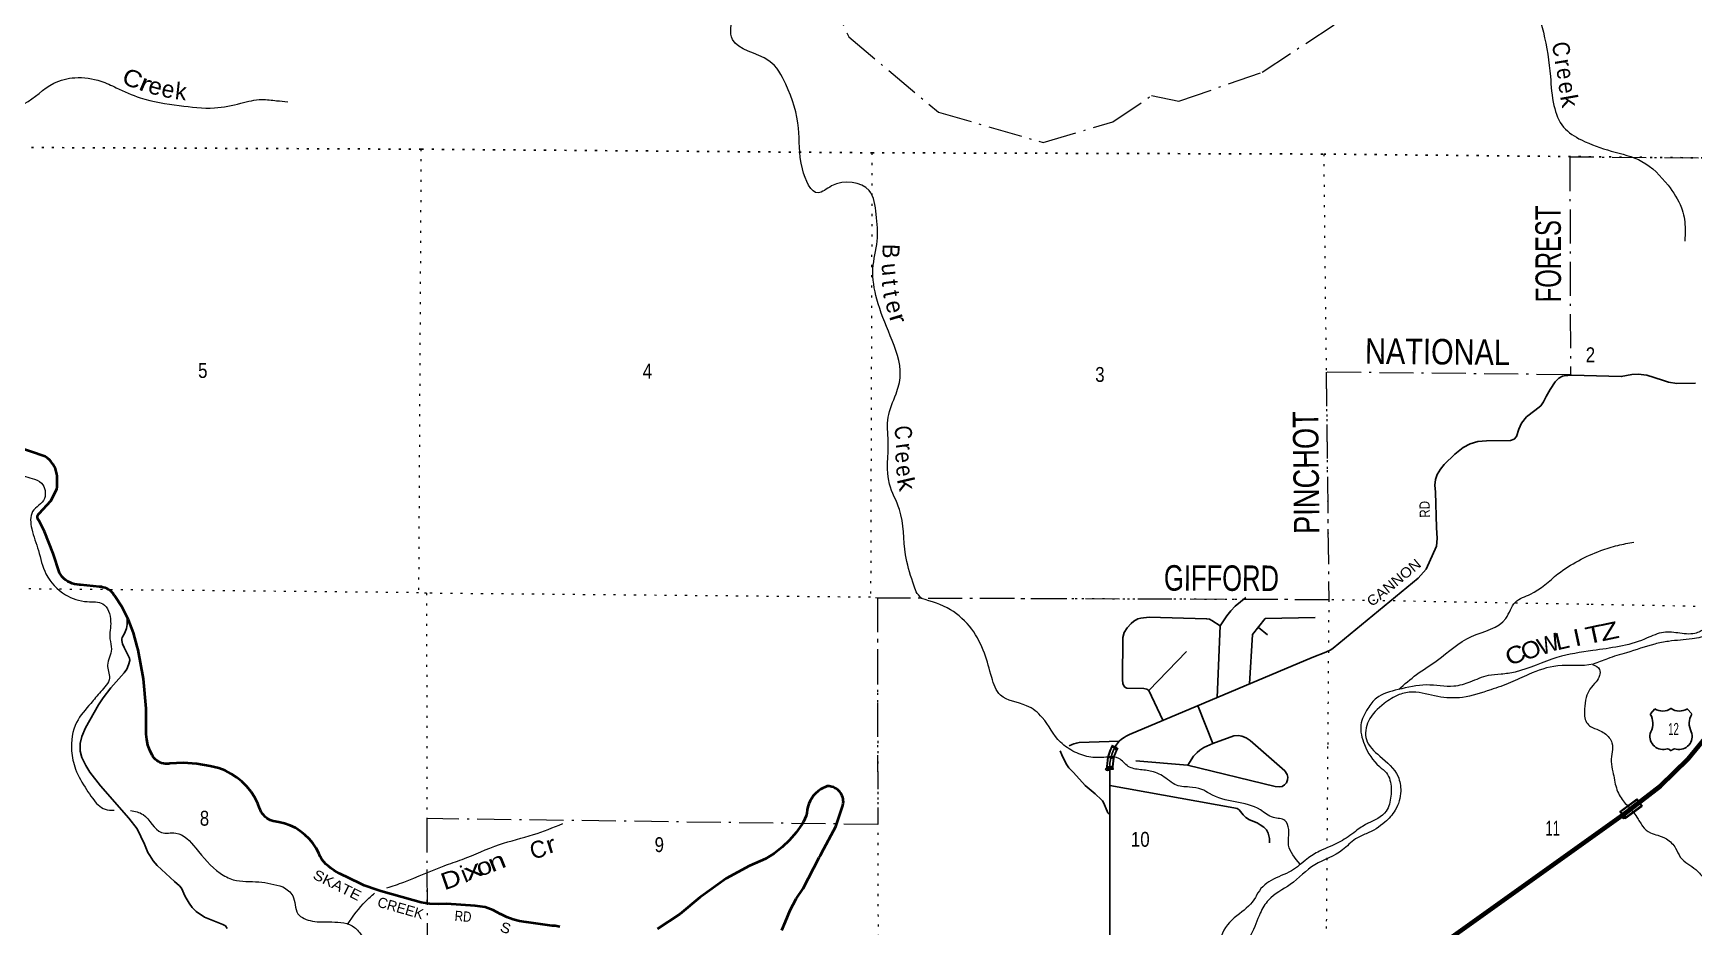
# Model space of a CAD drawing. Header units: feet. Extents: x -252658 to 9, y -366365 to -181930.
# Drawn here: x -180199 to -160663, y -318588 to -308076 of the extents above; entities that cross this region are included whole.
import ezdxf
from ezdxf.enums import TextEntityAlignment as Align

# ---------------------------------------------------------------- set-up
doc = ezdxf.new("R2010")
doc.units = ezdxf.units.FT
doc.header["$LTSCALE"] = 80
doc.header["$PDMODE"] = 32
doc.header["$PDSIZE"] = 40
doc.linetypes.add('DOT_DASHED', pattern=[7.7, 5, -1.2, 0.3, -1.2])
doc.linetypes.add('DOTTED', pattern=[1.5, 0.3, -1.2])
for name, color, linetype, lineweight in [('16', 7, 'Continuous', 25), ('20', 7, 'Continuous', 70), ('26', 7, 'Continuous', 40), ('29', 7, 'Continuous', 25), ('31', 7, 'Continuous', 13), ('39', 7, 'Continuous', 13), ('44', 7, 'DOT_DASHED', 13), ('57', 7, 'Continuous', 13), ('6', 7, 'DOTTED', 25), ('7', 7, 'DOTTED', 13)]:
    doc.layers.add(name, color=color, linetype=linetype, lineweight=lineweight)
for name, color, linetype in [('27', 7, 'Continuous'), ('30', 7, 'Continuous'), ('41', 7, 'Continuous'), ('55', 7, 'Continuous')]:
    doc.layers.add(name, color=color, linetype=linetype)

msp = doc.modelspace()

# ---------------------------------------------------------------- linework, layer by layer
at = {"layer": '16'}
for p, q in [((-161173.73, -316084.79), (-161122.42, -316026.03)), ((-160930.66, -316020.06), (-160930.94, -316020.26)), ((-160738.57, -316025.94), (-160687.18, -316084.79))]:
    msp.add_line(p, q, dxfattribs=at)
for centre, radius, start, end in [((-161366.71, -316195.42), 222.05, 332.97043, 29.75871), ((-161031.34, -315868.37), 182.07, 239.97227, 303.45418), ((-160829.56, -315868.87), 181.52, 236.33975, 300.08743), ((-160829.57, -315868.37), 182.07, 236.54582, 236.59441), ((-160494.21, -316195.42), 222.05, 150.24129, 207.02957), ((-161027.52, -316350.32), 151.42, 159.09177, 283.81923), ((-160833.4, -316350.32), 151.42, 256.18077, 20.90823)]:
    msp.add_arc(centre, radius, start, end, dxfattribs=at)
for centre, major_axis, start_param, end_param in [((-160972.18, -316549.14), (-19.56, 51.67), 4.95877769, 6.28318531), ((-160888.73, -316549.14), (19.56, 51.67), 0, 1.32637542)]:
    msp.add_ellipse(centre, major_axis=major_axis, ratio=0.929097, start_param=start_param, end_param=end_param, dxfattribs=at)
at = {"layer": '20'}
msp.add_lwpolyline([(-165166, -320028.55), (-165117.15, -319968.32), (-164328.25, -319296.3), (-161501.44, -317274.1), (-161052.82, -316928.35), (-160729.72, -316612.47), (-160441.41, -316264.55), (-159839.78, -315339.33), (-159809.49, -315290.39), (-159699.33, -315136.88), (-159573.72, -314995.73), (-159434.04, -314868.49), (-159281.83, -314756.54), (-157889.88, -313722.3), (-157553.68, -313548.48)], dxfattribs=at)
at = {"layer": '26'}
for points in [[(-179333.77, -314609.94), (-179354.27, -314601.39), (-179375.56, -314595.03), (-179397.4, -314590.93), (-179419.55, -314589.14), (-179641.95, -314564.2), (-179655.01, -314564.35), (-179683.54, -314562.51), (-179711.72, -314557.7), (-179739.24, -314549.97), (-179765.81, -314539.4), (-179791.12, -314526.12), (-179814.91, -314510.26), (-179836.91, -314492), (-179856.88, -314471.54), (-179874.6, -314449.11), (-179889.88, -314424.95), (-179965.01, -314196.24), (-180068.06, -313937.37), (-180133.61, -313804.87), (-180135.24, -313803.32), (-180138.71, -313799.47), (-180141.76, -313795.27), (-180144.36, -313790.78), (-180146.47, -313786.05), (-180148.07, -313781.12), (-180149.15, -313776.05), (-180149.7, -313770.89), (-180149.7, -313765.71), (-180149.16, -313760.55), (-180148.08, -313755.48), (-180146.48, -313750.55), (-180144.38, -313745.81), (-180141.79, -313741.32), (-180138.74, -313737.12), (-180135.27, -313733.27), (-180131.42, -313729.8), (-180127.23, -313726.75), (-179990.23, -313577.04), (-179921.44, -313439.07), (-179921.09, -313436.86), (-179918.82, -313414.35), (-179916.3, -313389.43), (-179916.91, -313364.35), (-179918.75, -313288.81), (-179921.86, -313262.98), (-179928.66, -313231.82), (-179938.68, -313201.54), (-179951.82, -313172.48), (-179967.91, -313144.94), (-179986.8, -313119.24), (-180008.27, -313095.65), (-180032.09, -313074.44), (-180058, -313055.84), (-180562.38, -312883.5)], [(-174093.5, -318577.69), (-174394, -318534.41), (-174400.6, -318533.82), (-174478.26, -318522.47), (-174554.31, -318503.06), (-174627.92, -318475.8), (-174698.27, -318441.01), (-174699.81, -318440.11), (-174788.92, -318394.33), (-174882.32, -318358.12), (-174998.1, -318341.78), (-175335.18, -318318.23), (-175428.52, -318323.17), (-175531.76, -318318.34), (-175633.93, -318302.74), (-175733.91, -318276.55), (-176107.38, -318169.86), (-176132.25, -318162.76), (-176157.38, -318153.67), (-176303.52, -318100.84), (-176328.45, -318091.83), (-176353.52, -318078.34), (-176594.65, -317960.71), (-176660.14, -317927.94), (-176696.21, -317897.14), (-176726.73, -317875.95), (-176754.87, -317851.68), (-176780.32, -317824.61), (-176802.81, -317795.02), (-176822.07, -317763.25), (-176839.36, -317722.52), (-176871.48, -317661.95), (-176909.75, -317605.08), (-176953.76, -317552.51), (-177003.02, -317504.84), (-177056.99, -317462.58), (-177115.09, -317426.18), (-177176.67, -317396.07), (-177241.07, -317372.55), (-177307.56, -317355.89), (-177375.44, -317346.28), (-177387.09, -317342.77), (-177409.68, -317333.97), (-177431.23, -317322.87), (-177451.5, -317309.57), (-177470.27, -317294.22), (-177487.34, -317277), (-177502.51, -317258.09), (-177515.62, -317237.69), (-177526.53, -317216.04), (-177535.11, -317193.37), (-177557.47, -317136.93), (-177593.45, -317066.01), (-177636.65, -316999.24), (-177686.6, -316937.35), (-177742.73, -316881.02), (-177804.45, -316830.87), (-177871.08, -316787.44), (-177941.87, -316751.21), (-178016.07, -316722.59), (-178116, -316696.95), (-178273.75, -316670.69), (-178433.38, -316661.06), (-178593.15, -316668.17), (-178604.69, -316669.79), (-178625.78, -316671.02), (-178646.89, -316670.04), (-178667.77, -316666.86), (-178688.21, -316661.52), (-178707.98, -316654.07), (-178726.87, -316644.59), (-178744.65, -316633.19), (-178761.15, -316619.99), (-178776.18, -316605.14), (-178789.58, -316588.81), (-178801.19, -316571.16), (-178828.26, -316512.2), (-178849.19, -316450.3), (-178863.53, -316386.55), (-178871.13, -316321.65), (-178871.91, -316256.31), (-178871.06, -316018.57), (-178900.44, -315671.94), (-178965.89, -315330.29), (-178974.23, -315289.35), (-179017.68, -315130.23), (-179077.53, -314976.53), (-179153.11, -314829.93), (-179243.61, -314692.03), (-179250.37, -314681.49), (-179263.86, -314663.83), (-179279.12, -314647.68), (-179295.98, -314633.21), (-179314.26, -314620.58), (-179333.77, -314609.94)], [(-171392.77, -318628.45), (-171346.92, -318524.66), (-171292.28, -318391), (-171222.13, -318259.88), (-171138.66, -318136.81), (-170951.34, -317773.92), (-170938.26, -317748.58), (-170925.13, -317723.92), (-170756.44, -317407.05), (-170681.76, -317185.26), (-170673.34, -317160.27), (-170668.96, -317135.26), (-170667.88, -317120.09), (-170668.49, -317101.83), (-170671.01, -317083.74), (-170675.4, -317066.01), (-170681.62, -317048.84), (-170689.61, -317032.42), (-170699.27, -317016.91), (-170710.49, -317002.51), (-170720.75, -316990.75), (-170734.67, -316977.55), (-170749.89, -316965.88), (-170766.26, -316955.87), (-170783.57, -316947.62), (-170801.66, -316941.23), (-170820.31, -316936.77), (-170833.51, -316935.03), (-170858.49, -316933.78), (-170883.51, -316944.09), (-170901.28, -316951.87), (-170933.91, -316970.43), (-170964.42, -316992.3), (-170992.48, -317017.24), (-171017.77, -317044.98), (-171040.03, -317075.21), (-171059, -317107.59), (-171074.49, -317141.79), (-171086.32, -317177.41), (-171094.36, -317214.08), (-171098.52, -317251.39), (-171106.74, -317281.92), (-171120.25, -317317.98), (-171137.46, -317352.44), (-171158.17, -317384.91), (-171223.34, -317480.02), (-171300.39, -317570.82), (-171386.51, -317653.06), (-171480.75, -317725.86), (-171582.09, -317788.4), (-171772.91, -317869.78), (-172048.22, -318018.93), (-172341.88, -318232.13), (-172351.24, -318240.68), (-172593.32, -318438.9), (-172854.79, -318610.74)], [(-174004.45, -318590.85), (-174021.51, -318584.5), (-174039.14, -318579.97), (-174057.15, -318577.31), (-174075.33, -318576.55), (-174093.5, -318577.69)]]:
    msp.add_lwpolyline(points, dxfattribs=at)
at = {"layer": '29'}
for p, q in [((-166269.15, -315892.42), (-166235.21, -315047.05)), ((-165785.01, -315067.71), (-165676.41, -315153.49)), ((-165150.42, -315422.09), (-167301.53, -316327.04)), ((-167074.62, -315807.02), (-166629.5, -315348)), ((-166909.03, -316158), (-167074.62, -315807.02)), ((-166494.15, -315995.7), (-166321.75, -316433.17)), ((-167423.42, -316406.38), (-167895.33, -316420.81)), ((-167474.88, -316470.71), (-167423.42, -316406.38)), ((-167531.61, -316928), (-166072.63, -317187.52))]:
    msp.add_line(p, q, dxfattribs=at)
for points in [[(-163691.06, -314111.63), (-163680, -314021.39), (-163688.44, -313890.49), (-163702.56, -313475.95), (-163707.83, -313391.5), (-163702.55, -313326.04), (-163681.45, -313269.03), (-163643.46, -313205.69), (-163601.27, -313150.81), (-163474.65, -313028.35), (-163375.46, -312948.11), (-163293.17, -312905.89), (-163202.42, -312880.55), (-163103.25, -312872.11), (-162820.48, -312867.89), (-162776.15, -312853.1), (-162748.73, -312821.44), (-162719.19, -312732.76), (-162688.58, -312663.07), (-162630.56, -312589.19), (-162533.49, -312513.18), (-162461.74, -312458.29), (-162431.13, -312411.82), (-162398.43, -312348.5), (-162352, -312268.27), (-162292.92, -312175.37), (-162248.6, -312133.13), (-162206.39, -312112.01), (-162187.41, -312107.81), (-162098.78, -312099.36), (-161516.35, -312116.25), (-161389.73, -312090.92), (-161315.86, -312086.68), (-161216.69, -312099.36), (-161030.99, -312158.48), (-160958.18, -312181.69), (-160862.17, -312196.48), (-160643.25, -312194.49)], [(-163691.06, -314111.63), (-163812.56, -314379.62), (-163906.19, -314485.17), (-164905.35, -315310.88)], [(-166235.21, -315047.05), (-166157.83, -314930.65), (-166109.3, -314871.53), (-166056.54, -314816.64), (-165934.15, -314713.18)], [(-179092.64, -314947.22), (-179094.03, -315031.02), (-179103, -315077.48), (-179124.11, -315136.59), (-179151.01, -315185.15), (-179156.28, -315199.92), (-179157.87, -315221.04), (-179149.95, -315257.98), (-179128.33, -315301.27), (-179065.02, -315427.95), (-179062.91, -315457.5), (-179077.68, -315508.18), (-179098.79, -315555.68), (-179128.33, -315601.07), (-179284.48, -315778.42), (-179377.34, -315895.59), (-179432.19, -315976.88), (-179584.13, -316247.13), (-179627.4, -316349.52), (-179647.43, -316432.92), (-179646.39, -316520.54), (-179626.33, -316597.6), (-179579.92, -316691.55), (-179533.48, -316770.72), (-179406.87, -316931.18), (-179073.46, -317311.21), (-178976.39, -317437.89), (-178887.77, -317615.23)], [(-167074.62, -315807.02), (-167095.84, -315794.18), (-167133.82, -315785.74), (-167332.18, -315779.41), (-167355.4, -315768.85), (-167372.28, -315747.74), (-167380.72, -315726.62), (-167382.83, -315684.4), (-167380.72, -315186.12), (-167365.95, -315127), (-167330.07, -315070), (-167281.54, -315019.33), (-167249.88, -314991.88), (-167203.46, -314966.54), (-167167.58, -314955.99), (-167070.51, -314945.43), (-166395.24, -314964.43), (-166361.47, -314970.77), (-166331.93, -314983.43), (-166235.21, -315047.05)], [(-165888.23, -315730.85), (-165854.8, -315150.77), (-165703.6, -314963.04), (-165118.18, -314949.38)], [(-164905.35, -315310.88), (-164932.84, -315329.69), (-164989.82, -315357.14), (-165150.42, -315422.09)], [(-167895.33, -316420.81), (-167926.23, -316426.52), (-167957.88, -316434.97), (-167974.76, -316442.36), (-168010.63, -316461.36)], [(-167474.88, -316470.71), (-167506.8, -316550.83), (-167522.4, -316606.18), (-167530.91, -316661.53), (-167531.86, -316740.06), (-167534.29, -319064.97)], [(-167423.42, -316406.38), (-167395.5, -316381.13), (-167363.85, -316361.07), (-167339.58, -316346.29), (-167301.53, -316327.04)], [(-166615.59, -316686.44), (-166548.27, -316581.7), (-166506.06, -316537.37), (-166472.3, -316509.92), (-166427.98, -316480.36), (-166321.75, -316433.17)], [(-166321.75, -316433.17), (-166073.46, -316343.13), (-166020.71, -316336.79), (-165978.5, -316347.35), (-165929.97, -316366.35), (-165883.54, -316398.02), (-165474.16, -316754.83), (-165446.73, -316797.06), (-165438.29, -316826.62), (-165442.51, -316858.29), (-165455.17, -316894.18), (-165478.38, -316917.4), (-165505.81, -316936.4), (-165533.25, -316942.74), (-165588.37, -316939.03)], [(-167535.63, -317266.04), (-167555.89, -317246.77), (-167565.92, -317229.87), (-167606.01, -317127.48), (-167619.73, -317106.36), (-167629.75, -317094.76), (-167703.61, -317025.08), (-167821.78, -316925.85), (-167961.05, -316773.84), (-168013.81, -316716.83), (-168045.46, -316670.38), (-168098.22, -316564.82), (-168115.1, -316518.37)], [(-165588.37, -316939.03), (-166617.6, -316688.43), (-167228.77, -316635.88)], [(-166072.63, -317187.52), (-166034.43, -317196.1), (-166011.21, -317213), (-165962.68, -317272.11), (-165933.13, -317301.67), (-165890.93, -317329.12), (-165800.19, -317367.12), (-165762.21, -317388.23), (-165720, -317417.79), (-165690.46, -317447.35), (-165671.47, -317487.47), (-165652.47, -317550.81), (-165654.58, -317601.48)], [(-177918.11, -318608.61), (-177938.16, -318579.05), (-177967.7, -318562.16), (-178106.97, -318507.26), (-178182.94, -318473.48), (-178281.07, -318408.03), (-178327.49, -318361.58), (-178364.42, -318308.8), (-178410.84, -318232.79), (-178453.05, -318135.67), (-178479.43, -318108.23), (-178537.46, -318055.44), (-178740.04, -317865.43), (-178787.52, -317812.65), (-178828.67, -317751.42), (-178848.71, -317713.41), (-178887.77, -317615.23)]]:
    msp.add_lwpolyline(points, dxfattribs=at)
at = {"layer": '29', "linetype": 'DOTTED', "lineweight": 100}
msp.add_arc((-167069.69, -316703.99), 466.23, 149.94483, 184.40574, dxfattribs=at)
at = {"layer": '31'}
for p, q in [((-167503.62, -316453.13), (-167438.5, -316490.33)), ((-167500.62, -316464.05), (-167449.39, -316493.31)), ((-167494.64, -316737.03), (-167569.46, -316742.24)), ((-167503.16, -316729.59), (-167562.02, -316733.69))]:
    msp.add_line(p, q, dxfattribs=at)
for radius, start, end in [(501.23, 149.96784, 184.37679), (493.23, 150.89079, 183.45245), (434.23, 150.97614, 183.38021), (426.23, 149.91523, 184.44602)]:
    msp.add_arc((-167069.69, -316703.99), radius, start, end, dxfattribs=at)
msp.add_point((-167562.02, -316733.69), dxfattribs=at)
at = {"layer": '39'}
for points in [[(-169740.35, -314728.17), (-169769.79, -314702.2), (-169851.21, -314535.58), (-169935.92, -314210.66), (-170007.66, -313679.42), (-170124.56, -313380.42), (-170140.29, -312875.46), (-170141, -312594.95), (-170047.52, -312318.84), (-169998.42, -312102.65), (-170116.56, -311635.34), (-170272.95, -311205.95), (-170319.42, -310847.12), (-170269.81, -310520.74), (-170280.39, -310206.14), (-170365.31, -309927.3), (-170806.09, -309873.43), (-170962.82, -309954.94), (-171149.96, -309671.68), (-171193.87, -309192.65), (-171343.85, -308677.13), (-171545.05, -308399.83), (-171972.9, -308151.66), (-171951.45, -307845.2), (-171887.84, -307524.89), (-171975.39, -307384.29), (-172140.75, -307159.22), (-172150.82, -306732.42), (-172211.54, -306423.62), (-172238.67, -306219.15), (-172380, -306002.19), (-172541.4, -305789.16), (-172784.82, -305539.74), (-172899.01, -305086.47), (-172916.9, -304615.56), (-173036.21, -304404.71), (-173209.35, -304129.52), (-173285.21, -303624.31), (-173395.06, -303098.93), (-173397.63, -302784.36), (-173557.93, -302332.91), (-173710.71, -301987.68), (-173940.54, -301397.71), (-174190.07, -301170.3), (-174500.79, -300843.85)], [(-165029.01, -303993.19), (-164810.79, -304421.76), (-164577.29, -304741.93), (-164364.48, -304935.21), (-164180.98, -305234.74), (-163972.06, -305596.87), (-163868.02, -305815.13), (-163755.47, -305991.25), (-163577.76, -306089.66), (-163434.85, -306246), (-163225.3, -306551.84), (-162831.4, -307080.81), (-162578.28, -307622.36), (-162432.53, -308064.23), (-162349.96, -308585.86), (-162307.57, -308928.11), (-162193.87, -309180.65), (-161984.6, -309331.67), (-161634.47, -309462.08), (-161272.19, -309584.58), (-160965.93, -309865.31), (-160808.14, -310128.38), (-160764.45, -310354.03), (-160768.35, -310522.88)], [(-181347.87, -309599.98), (-181290.14, -309541.4), (-180813.6, -309146.39), (-180579.03, -309010.17), (-180302.6, -308904.55), (-179956.38, -308664.97), (-179708.53, -308599.26), (-179401.6, -308640.75), (-179221.64, -308717.06), (-178939.69, -308836.69), (-178480.61, -308926.05), (-178065.05, -308954.62), (-177755.04, -308899.63), (-177509.45, -308856.01), (-177334.81, -308869.94), (-177204.35, -308881.39)], [(-181852.48, -309280.29), (-181849.98, -309479.11), (-181712.28, -309741.96), (-181611.45, -309887.8), (-181399.54, -309982.55), (-181305.36, -310184.62), (-181345.27, -310519.96), (-181317.58, -310739.41), (-181121.94, -311031.02), (-180869.4, -311264.94), (-180799.24, -311458.71), (-180911.72, -311636.45), (-180976.11, -311824.75), (-180898.04, -312030.67), (-180777.99, -312255.13), (-180834.41, -312449.55), (-180955.06, -312639.26), (-180896.67, -312987.72), (-180721.78, -313158.48), (-180539.76, -313230.79), (-180415.55, -313262.28), (-180213.2, -313312.7), (-180101.33, -313370.19), (-180067.17, -313549.5), (-180205.5, -313702.83), (-180215.83, -313907.8), (-180138.3, -314161.97), (-180048.95, -314436.36), (-179818.64, -314682.1), (-179562.38, -314763.26), (-179379.85, -314789.34), (-179287.72, -314995.4), (-179296.04, -315200.39), (-179279.33, -315323.21), (-179324.78, -315508.85), (-179302.95, -315661.76), (-179404.82, -315821.95), (-179521.25, -315960.29), (-179688.74, -316183.39), (-179746.7, -316516.52), (-179700.89, -316732.14), (-179571, -316974.8), (-179501.82, -317076.07), (-179352.59, -317206.35), (-179248.34, -317217.58)], [(-157535, -310790.32), (-157680.04, -310971.24), (-157892.74, -311144.46), (-158025.01, -311381.88), (-158225.51, -311673.69), (-158335.73, -311872.88), (-158383.6, -312144.33), (-158443.49, -312431.89), (-158563.66, -312713.51), (-158770.11, -313057.59), (-159004.81, -313305.23), (-159315.97, -313448.47), (-159470.51, -313547.23), (-159552.67, -313704.16), (-159709.05, -313937.6), (-159757.04, -314110.55), (-159807.05, -314269.44), (-160066.01, -314394.5), (-160234.59, -314505.34), (-160360.87, -314714.6), (-160454.99, -314943.92), (-160535.17, -315076.72), (-160649.58, -315137.22), (-160850.46, -315131.52), (-161043.29, -315129.83), (-161242.05, -315204.54), (-161850.49, -315338.22), (-162272.2, -315421.34), (-162764.1, -315591.01), (-162928.78, -315617.41), (-163081.41, -315633.75), (-163296.24, -315710.49), (-163484.99, -315759.05), (-163806.39, -315743.5), (-164141.76, -315798.33), (-164394.73, -315897.25), (-164497.01, -316020.04), (-164579.12, -316213.15), (-164536.65, -316444.25), (-164361.57, -316703.27), (-164279.13, -316777.51), (-164236.84, -316863.88), (-164226.56, -317050.81), (-164280.57, -317227.79), (-164503.34, -317374.9), (-164507.36, -317376.92), (-164641.82, -317465.59), (-164820.44, -317586.5), (-165065.35, -317699.47), (-165213.87, -317792.19), (-165396.48, -317931.19), (-165635.37, -318042.15), (-165805.89, -318215.31), (-165819.91, -318243.47), (-166008.48, -318434.75), (-166207.05, -318662.23), (-166228.9, -318855.24), (-166105.98, -319170.64), (-166001.28, -319367.46), (-165890.61, -319526.08), (-165765.87, -319688.7), (-165675.28, -319847.35), (-165677.19, -319921.73), (-165739.66, -320023.9)], [(-157536.5, -311002.36), (-157774.13, -311222.66), (-157904.52, -311359.57), (-157976.6, -311546.64), (-157998.33, -311832.12), (-158074.29, -312125.73), (-158240.7, -312367.22), (-158350.97, -312532.24), (-158412.95, -312765.52), (-158545.24, -312982.84), (-158763.8, -313284.73), (-159042.78, -313458.07), (-159393.98, -313705.9), (-159590.59, -313895.19), (-159656.72, -314019.93), (-159676.58, -314200.87), (-159720.58, -314345.68), (-159885.21, -314408.27), (-160079.96, -314480.96), (-160218.4, -314601.8), (-160290.46, -314802.93), (-160348.42, -315032.19), (-160480.85, -315146.99), (-160681.64, -315201.6), (-160958.8, -315230.2), (-161121.46, -315262.63), (-161454.76, -315365.7), (-161677.63, -315434.42), (-161848.28, -315497.02), (-162264.04, -315519.82), (-162605.39, -315618.89), (-162818.18, -315715.73), (-163051.07, -315800.54), (-163384.39, -315889.54), (-163675.66, -315879.97), (-163968.98, -315828.2), (-164127.63, -315856.6), (-164306.26, -315963.44), (-164490.8, -316168.78), (-164514.63, -316385.92), (-164355.7, -316580.64), (-164142.48, -316821.51), (-164110.13, -316992.32), (-164176.13, -317215.56), (-164296.47, -317358.48), (-164515.24, -317493.52), (-164641.71, -317554.04), (-164794.2, -317684.95), (-165121.39, -317858.37), (-165410.34, -318090.02), (-165665.21, -318273.37), (-165763.44, -318428.32), (-165873.59, -318681.78), (-166021.8, -319025.77), (-165983.5, -319130.23), (-165798.33, -319429.44), (-165671.62, -319565.92), (-165560.9, -319758.71), (-165530.58, -319905.41), (-165538.55, -319957.68), (-165554.39, -320025.95)], [(-164134.23, -315794.95), (-163923.26, -315620.14), (-163678.28, -315451.86), (-163277.37, -315172.65), (-162873.17, -314959.83), (-162760.53, -314768.02), (-162584.71, -314675.41), (-162260.6, -314437.6), (-161757.28, -314163.51), (-161557.69, -314101.31), (-161368.41, -314063.12)], [(-167553.69, -316591.04), (-167755.8, -316593.68), (-167943.95, -316532.82), (-168113.81, -316415.92), (-168326.98, -316126.55), (-168512.77, -315987.55), (-168818.9, -315862.1), (-168922.19, -315655.31), (-169007.09, -315370.46), (-169158.14, -315087.35), (-169407.67, -314857.94), (-169750.68, -314726.1)], [(-161854.02, -315504.05), (-161771.26, -315561.94), (-161771.59, -315634.07), (-161812.01, -315706.04), (-161884.57, -315791.9), (-161929.13, -315889.89), (-161947.79, -316026.06), (-161924.46, -316184.44), (-161876.57, -316232.72), (-161780.55, -316275.18), (-161658.67, -316363.83), (-161624.87, -316424.07), (-161633.89, -316642.42), (-161614.41, -316766.72), (-161573.18, -316955.22), (-161493.69, -317107.82), (-161441.15, -317163.96)], [(-165293.05, -317850.04), (-165429.16, -317628.9), (-165428.31, -317442.57), (-165471.93, -317338.21), (-165608.09, -317303.6), (-165762.03, -317212.81), (-166056.28, -317119.46), (-166360.53, -317022.06), (-166450.51, -316971.61), (-166596.73, -316944.98), (-166766.98, -316914.23), (-166852.9, -316853.78), (-167018.89, -316766.96), (-167173.12, -316740.29), (-167315.27, -316701.65), (-167427.11, -316609.03), (-167553.69, -316591.04)], [(-179054.74, -317221.39), (-178907.26, -317267.4), (-178690.63, -317478.82), (-178521.96, -317486.66), (-178286.84, -317662.08), (-178000.83, -317956.67), (-177844.99, -318034.74), (-177543.91, -318060.08), (-177261.27, -318117.39)], [(-161441.82, -317163.18), (-161332.19, -317296.8), (-161264.53, -317405.27), (-161172.67, -317483.78), (-161086.6, -317512.18), (-160982.56, -317554.67), (-160876.82, -317665.29), (-160821.16, -317767.7), (-160731.32, -317848.21), (-160639.41, -317914.69), (-160529.71, -318035.35), (-160420, -318154), (-160296.16, -318250.67), (-160146.21, -318337.43), (-159920.13, -318434.52), (-159765.84, -318449.16), (-159583.45, -318455.91), (-159471.2, -318458.37), (-159373.72, -318448.97)], [(-176037.93, -318131.05), (-175838.23, -318062.24), (-175363.95, -317870.27), (-175154.18, -317796.11), (-174714.26, -317621.88), (-174313.13, -317503.52), (-173968.14, -317374.51)], [(-177261.27, -318117.39), (-177145.93, -318223.17), (-177084, -318434.94), (-176914.19, -318521.2), (-176687.28, -318531.67), (-176418.77, -318594.86), (-176329.52, -318698.36), (-176240.94, -318862.16), (-176239.77, -319117.52), (-176109.08, -319287.8), (-175838.78, -319371.12), (-175696.11, -319368.62), (-175586.39, -319438.16), (-175480.91, -319527.75), (-175264.71, -319598.42), (-175139.44, -319714.36), (-175014.36, -319848.4), (-174944.51, -319956.05)], [(-176502.26, -318560.64), (-176286.75, -318286.65), (-176183.86, -318193.37)]]:
    msp.add_spline(points, degree=3, dxfattribs=at)
at = {"layer": '44'}
msp.add_line((-170267.03, -314722.24), (-170263.02, -317385.36), dxfattribs=at)
for points in [[(-170886.99, -307513.15), (-170603.63, -308119.57), (-169549.84, -309005.52), (-168315.8, -309362.28), (-167495.75, -309119.01), (-167041.19, -308808.53), (-166719.27, -308876.07), (-165742.2, -308534.66), (-164269.95, -307564.68)], [(-157526.49, -309575.56), (-162120.67, -309532.97), (-162112.9, -312093.18), (-164987.14, -312064.05), (-164956.86, -314741.65), (-170267.03, -314722.24)], [(-170263.02, -317385.36), (-175569.99, -317315.49), (-175553.88, -319951.31)]]:
    msp.add_lwpolyline(points, dxfattribs=at)
at = {"layer": '55'}
msp.add_point((-161486.02, -317295.99), dxfattribs=at)
at = {"layer": '57'}
for p, q in [((-161533.18, -317231.37), (-161331.25, -317083.98)), ((-161471.28, -317316.18), (-161533.18, -317231.37)), ((-161471.28, -317316.18), (-161269.35, -317168.79)), ((-161331.25, -317083.98), (-161269.35, -317168.79))]:
    msp.add_line(p, q, dxfattribs=at)
msp.add_lwpolyline([(-161521.99, -317233.11), (-161332.99, -317095.16), (-161280.53, -317167.04), (-161469.53, -317304.99)], close=True, dxfattribs=at)
at = {"layer": '6'}
msp.add_lwpolyline([(-181171.93, -309415.6), (-180939.39, -309417.81), (-175629.67, -309440.51), (-170331.2, -309482.64), (-165017.01, -309498.07), (-159626.81, -309551.88), (-157526.47, -309572.23)], dxfattribs=at)
at = {"layer": '7'}
for p, q in [((-175637.25, -309439.2), (-175665.2, -314658.38)), ((-170331.2, -309482.64), (-170347.17, -314711.89)), ((-175571.01, -314664.77), (-175567.73, -317645.61)), ((-170267.03, -314722.24), (-170257.36, -319991.28)), ((-160405.69, -314823.27), (-161896.09, -314796.55)), ((-164970.02, -316468.66), (-164979.1, -317659.73)), ((-164980.02, -317778.82), (-164986.17, -318586.15)), ((-175567.44, -317913.22), (-175566.94, -318363.07)), ((-164986.17, -318586.15), (-164997.17, -320029.76))]:
    msp.add_line(p, q, dxfattribs=at)
for points in [[(-165017.01, -309498.07), (-164956.86, -314741.65), (-164970.02, -316468.66)], [(-161896.09, -314796.55), (-164956.86, -314741.65), (-170267.03, -314722.24), (-170347.17, -314711.89), (-175571.01, -314664.77), (-175665.2, -314658.38), (-180953.17, -314606.99), (-184038.76, -314590.66)]]:
    msp.add_lwpolyline(points, dxfattribs=at)

# ---------------------------------------------------------------- texts
at = {"layer": '16', "width": 0.6}
msp.add_text('12', height=140, dxfattribs=at).set_placement((-160900.77, -316330.57), align=Align.CENTER)
at = {"layer": '27'}
for s, rotation, width, p in [('SKATE', 333.417, 1.15, (-176919.1, -318016.3)), ('RD', 356.004, 0.85, (-175243.65, -318518.49)), ('S', 340.685, 1.1, (-174716.21, -318638.73))]:
    msp.add_text(s, height=120, rotation=rotation, dxfattribs=dict(at, width=width)).set_placement(p)
msp.add_text('CREEK', height=120, rotation=344.057, dxfattribs=at).set_placement((-176158.85, -318349.6))
at = {"layer": '30'}
for s, rotation, width, p in [('RD', 91.951, 0.85, (-163765.48, -313773.24)), ('CANNON', 39.57, 1.1, (-164448.46, -314828.61))]:
    msp.add_text(s, height=120, rotation=rotation, dxfattribs=dict(at, width=width)).set_placement(p)
at = {"layer": '41'}
for s, rotation, width, p in [('C', 279.69, 0.9, (-162319.18, -308280.31)), ('r', 279.69, 1.05, (-162292.63, -308440.24)), ('C', 337.004, 1.15, (-179069.6, -308700.47)), ('r', 337.013, 1.45, (-178913.7, -308758.94)), ('e', 345.18, 1.05, (-178784.55, -308795.78)), ('e', 278.299, 0.9, (-162269.89, -308563.78)), ('e', 279.057, 0.95, (-162247.93, -308729.87)), ('k', 280.064, 1.1, (-162222.95, -308889.08)), ('C', 275.382, 0.85, (-170060.72, -312783.22)), ('e', 277.519, 0.9, (-170054.23, -313076.15)), ('e', 278.875, 0.9, (-170042.87, -313238.04)), ('k', 282.967, 1.15, (-170022.24, -313400.9)), ('I', 12.084, 1.2, (-162013.5, -315282.7)), ('T', 12.119, 1.25, (-161813.17, -315244.98)), ('Z', 12.119, 1.35, (-161634.84, -315208.25)), ('C', 23.956, 1.2, (-162722.46, -315479.23)), ('O', 24.177, 1.1, (-162539.16, -315419.53)), ('L', 13.217, 1.1, (-162190.74, -315318.47)), ('r', 17.233, 1.25, (-174080.91, -317713.48)), ('x', 21.767, 1.55, (-174992.51, -318014.71)), ('o', 19.584, 1.2, (-174863.58, -317971.84)), ('n', 21.694, 1.35, (-174709.99, -317913.45)), ('D', 19.24, 1.2, (-175251.53, -318122.24)), ('i', 22.305, 1.05, (-175092.6, -318062.4))]:
    msp.add_text(s, height=200, rotation=rotation, dxfattribs=dict(at, width=width)).set_placement(p, align=Align.CENTER)
for s, rotation, p in [('e', 349.014, (-178628.69, -308832.71)), ('k', 353.689, (-178471.68, -308858.52)), ('r', 278.049, (-170045.59, -312954.18)), ('W', 19.46, (-162340.57, -315357.11)), ('C', 14.887, (-174233.5, -317773.35))]:
    msp.add_text(s, height=200, rotation=rotation, dxfattribs=at).set_placement(p, align=Align.CENTER)
for s, rotation, width, p in [('B', 269.328, 0.95, (-170206.35, -310554.76)), ('r', 287.07, 1.25, (-170131.83, -311404.9))]:
    msp.add_text(s, height=200, rotation=rotation, dxfattribs=dict(at, width=width)).set_placement(p)
for s, rotation, p in [('u', 275.81, (-170220.65, -310790.21)), ('t', 277.078, (-170218.01, -310986.65)), ('t', 281.717, (-170204.19, -311125.69)), ('e', 283.581, (-170175.09, -311243.18))]:
    msp.add_text(s, height=200, rotation=rotation, dxfattribs=at).set_placement(p)
at = {"layer": '44'}
for s, rotation, width, p in [('FOREST', 90.174, 0.7, (-162223.99, -311241.64)), ('NATIONAL', 359.419, 0.85, (-164531.48, -311963.74)), ('PINCHOT', 90.657, 0.8, (-165065.85, -313965.12)), ('GIFFORD', 359.791, 0.75, (-166896.8, -314633.63))]:
    msp.add_text(s, height=300, rotation=rotation, dxfattribs=dict(at, width=width)).set_placement(p)
at = {"layer": '7', "width": 0.85}
for s, p in [('2', (-161933.91, -311946.46)), ('5', (-178259.14, -312131.62)), ('4', (-173028.46, -312139.35)), ('3', (-167704.99, -312178.2)), ('8', (-178239.2, -317399.08)), ('9', (-172888.38, -317709.43))]:
    msp.add_text(s, height=175, dxfattribs=at).set_placement(p)
at = {"layer": '7'}
for s, width, p in [('11', 0.65, (-162407.16, -317514.63)), ('10', 0.85, (-167285.47, -317646.3))]:
    msp.add_text(s, height=175, rotation=359.769, dxfattribs=dict(at, width=width)).set_placement(p)

doc.saveas('drawing.dxf')
